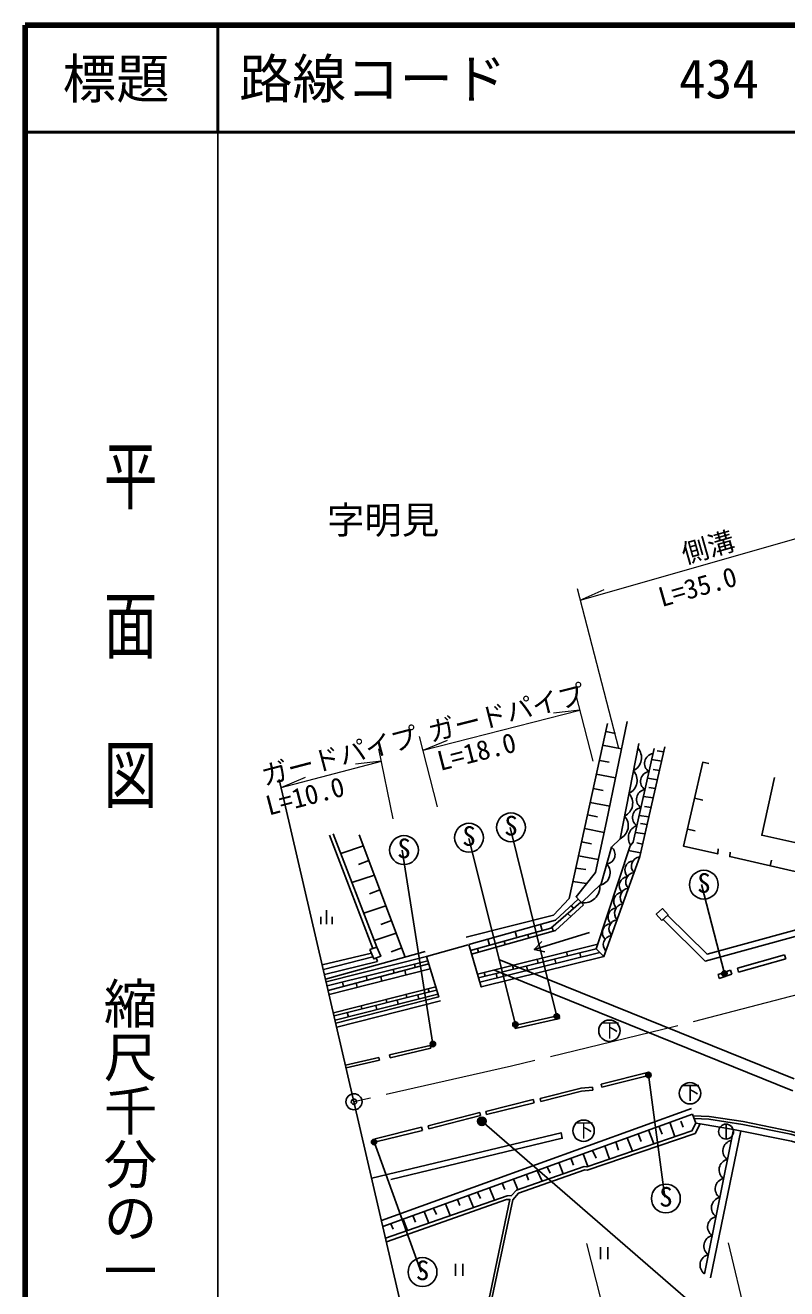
# Model space of a CAD drawing. Units: millimetres at full size, sheet at 1:1000; details may follow other scales. Extents: x 40000 to 680000, y 20000 to 380000.
# Drawn here: x 40000 to 111224, y 261818 to 380000 of the extents above; entities that cross this region are included whole.
import ezdxf
from ezdxf.enums import TextEntityAlignment as Align

# ---------------------------------------------------------------- set-up
doc = ezdxf.new("R2010")
doc.units = ezdxf.units.MM
doc.header["$LTSCALE"] = 1000
doc.header["$PDMODE"] = 32
doc.header["$PDSIZE"] = 500
doc.linetypes.add('CHAIN', pattern=[18.5, 12, -1.5, 3.5, -1.5])
for name, color, linetype, lineweight in [('M-BGD', 7, 'Continuous', 25), ('M-BGD-EXST', 7, 'Continuous', 25), ('M-BMK', 2, 'CHAIN', 13), ('M-BMK-OTRS', 5, 'Continuous', 25), ('M-BMK-SRVR', 3, 'Continuous', 25), ('M-STR-HTXT', 7, 'Continuous', 13), ('M-STR-STRC', 7, 'Continuous', 25), ('M-TTL', 2, 'Continuous', 140), ('M-TTL-BAND', 7, 'Continuous', 25), ('M-TTL-LINE', 7, 'Continuous', 50)]:
    doc.layers.add(name, color=color, linetype=linetype, lineweight=lineweight)
for name, color, linetype in [('M-BMK-HTXT', 7, 'Continuous'), ('M-OTRS', 6, 'Continuous'), ('M-TTL-TXT', 7, 'Continuous')]:
    doc.layers.add(name, color=color, linetype=linetype)
doc.styles.add('@ＭＳ ゴシック', font='')
doc.styles.add('ＭＳ ゴシック', font='')
doc.styles.get('@ＭＳ ゴシック').set_extended_font_data('@MS Gothic')
doc.styles.get('ＭＳ ゴシック').set_extended_font_data('MS Gothic')

msp = doc.modelspace()

# ---------------------------------------------------------------- hatches: boundary and pattern name
at = {"layer": 'M-BGD-EXST'}
for points in [[(105175, 291171, 1), (105614, 291410, 0.41421), (105275, 291510, 0.41421)], [(89486, 287168, 1), (89925, 287407, 0.41421), (89586, 287507, 0.41421)], [(85626, 286413, 1), (86065, 286652, 0.41421), (85726, 286752, 0.41421)], [(77907, 284585, 1), (78346, 284824, 0.41421), (78007, 284924, 0.41421)], [(98070, 281700, 1), (98509, 281939, 0.41421), (98170, 282039, 0.41421)], [(72403, 275424, 1), (72842, 275663, 0.41421), (72503, 275763, 0.41421)]]:
    msp.add_hatch(color=256, dxfattribs=at).paths.add_polyline_path(points)
at = {"layer": 'M-STR-STRC'}
msp.add_hatch(color=256, dxfattribs=at).paths.add_polyline_path([(83050, 277694, 1), (82376, 277264, 1)])

# ---------------------------------------------------------------- linework, layer by layer
at = {"layer": 'M-BGD'}
for p, q in [((95219, 313764), (94289, 313943)), ((95765, 312305), (94006, 312650)), ((99117, 312129), (99729, 312043)), ((94626, 311058), (93697, 311237)), ((98587, 311312), (99527, 311164)), ((95209, 309592), (93414, 309944)), ((98717, 310387), (99328, 310301)), ((94051, 308427), (93121, 308606)), ((98198, 309568), (99126, 309422)), ((98327, 308692), (98939, 308607)), ((94668, 306953), (92838, 307314)), ((97820, 307872), (98737, 307727)), ((103384, 307528), (102597, 307708)), ((93513, 305968), (92583, 306147)), ((97425, 306098), (98330, 305955)), ((97920, 306920), (98532, 306834)), ((97553, 305326), (98165, 305240)), ((68453, 304231), (72521, 293656)), ((68803, 304366), (72873, 293782)), ((75535, 292833), (71243, 304263)), ((94142, 304492), (92300, 304854)), ((97069, 304502), (97963, 304361)), ((102644, 304641), (101933, 304804)), ((69508, 302532), (71626, 303245)), ((92958, 303433), (92028, 303612)), ((96430, 302796), (97560, 302605)), ((97192, 303511), (97739, 303386)), ((71159, 301503), (72141, 301872)), ((93587, 301957), (91745, 302319)), ((109800, 301896), (109681, 301373)), ((70558, 299801), (72654, 300506)), ((92430, 301030), (91493, 301167)), ((72187, 298765), (73169, 299133)), ((91219, 299913), (92503, 299725)), ((68185, 295906), (68185, 297234)), ((71659, 296940), (73732, 297635)), ((91032, 296637), (90718, 296903)), ((91293, 297399), (91052, 297657)), ((67652, 295906), (67652, 296603)), ((68719, 295906), (68719, 296603)), ((73265, 295894), (74247, 296263)), ((88339, 295320), (88179, 295890)), ((89277, 295658), (89389, 295259)), ((72642, 294383), (74694, 295074)), ((83412, 293954), (83256, 294509)), ((84886, 293995), (84791, 294336)), ((85968, 294663), (85811, 295226)), ((87104, 294617), (87011, 294952)), ((67778, 292119), (72379, 293195)), ((77391, 293348), (68091, 290769)), ((74227, 293333), (75209, 293702)), ((81436, 293999), (77531, 292888)), ((82298, 291247), (93549, 294062)), ((82398, 293296), (82301, 293646)), ((82515, 290503), (93734, 293281)), ((87615, 293563), (88600, 293334)), ((90709, 292950), (90614, 293328)), ((91867, 293235), (91964, 292842)), ((93401, 293614), (94128, 292887)), ((67881, 291674), (72521, 292849)), ((67988, 291214), (72960, 292411)), ((68234, 290150), (77647, 292504)), ((68333, 289725), (77739, 292198)), ((72960, 292411), (72831, 292761)), ((76395, 292191), (76480, 291867)), ((111916, 281437), (84303, 292612)), ((85658, 291706), (85568, 292065)), ((86979, 291608), (86880, 292007)), ((87979, 292277), (87886, 292648)), ((89624, 292263), (89526, 292659)), ((111026, 293047), (106605, 291798)), ((111129, 292681), (106708, 291432)), ((111129, 292681), (111026, 293047)), ((68423, 289336), (77873, 291752)), ((71883, 291062), (71982, 290685)), ((73245, 291017), (73353, 290596)), ((74417, 291696), (74508, 291349)), ((75492, 291607), (75603, 291172)), ((83012, 291054), (82925, 291404)), ((111796, 280330), (83901, 291619)), ((84136, 290904), (84037, 291306)), ((105967, 291613), (104795, 291211)), ((104918, 290851), (104795, 291211)), ((106090, 291254), (104918, 290851)), ((106090, 291254), (105967, 291613)), ((106708, 291432), (106605, 291798)), ((68816, 287640), (78387, 290048)), ((68885, 287342), (78476, 289754)), ((69663, 290507), (69769, 290103)), ((70955, 290415), (71058, 290010)), ((77689, 289872), (77764, 289575)), ((68979, 286936), (78593, 289364)), ((69131, 286281), (78849, 288746)), ((73760, 288883), (73834, 288587)), ((74793, 288828), (74894, 288430)), ((75630, 289354), (75705, 289057)), ((76718, 289312), (76818, 288916)), ((70121, 287653), (70223, 287250)), ((71416, 288294), (71491, 287998)), ((72778, 288321), (72879, 287921)), ((85753, 286427), (89895, 287368)), ((89895, 287368), (89956, 287099)), ((85814, 286158), (85753, 286427)), ((85814, 286158), (89956, 287099)), ((74060, 283685), (77885, 284580)), ((74060, 283685), (74123, 283417)), ((74123, 283417), (77948, 284312)), ((77948, 284312), (77885, 284580)), ((69951, 282742), (73067, 283458)), ((70013, 282473), (73129, 283190)), ((73067, 283458), (73129, 283190)), ((93865, 280955), (98332, 282078)), ((93937, 280668), (98404, 281791)), ((98404, 281791), (98332, 282078)), ((93060, 280678), (93084, 280382)), ((93937, 280668), (93865, 280955)), ((83073, 278409), (87521, 279508)), ((83144, 278122), (87592, 279220)), ((87521, 279508), (87592, 279220)), ((88161, 279624), (88233, 279336)), ((73320, 268202), (102303, 278683)), ((73453, 267630), (102410, 278161)), ((77672, 277047), (82505, 278315)), ((77748, 276760), (82580, 278028)), ((82505, 278315), (82580, 278028)), ((83144, 278122), (83073, 278409)), ((72715, 275845), (77073, 276917)), ((72786, 275557), (77144, 276629)), ((77073, 276917), (77144, 276629)), ((77672, 277047), (77748, 276760)), ((98780, 275361), (98305, 276668)), ((99586, 276278), (99255, 277013)), ((100770, 276041), (100281, 277386)), ((101538, 276921), (101307, 277484)), ((103530, 263222), (106233, 276723)), ((106926, 276581), (104088, 262850)), ((105547, 277210), (105547, 275810)), ((72715, 275845), (72786, 275557)), ((95489, 274781), (95243, 275554)), ((96809, 274688), (96284, 275933)), ((97600, 275588), (97336, 276315)), ((92615, 273255), (92183, 274441)), ((93384, 274040), (93052, 274757)), ((94643, 273947), (94197, 275174)), ((89090, 272624), (88812, 273216)), ((90298, 272562), (89915, 273617)), ((91268, 273365), (91029, 274022)), ((86063, 271085), (85661, 272069)), ((87069, 271965), (86871, 272509)), ((88360, 271886), (87888, 272879)), ((82581, 270267), (82310, 270851)), ((83889, 270102), (83408, 271250)), ((84867, 271086), (84598, 271683)), ((79736, 268655), (79297, 269755)), ((80652, 269601), (80417, 270162)), ((81921, 269416), (81473, 270546)), ((75740, 267262), (75355, 268321)), ((76485, 268050), (76266, 268653)), ((77751, 267963), (77306, 269031)), ((78466, 268753), (78199, 269356)), ((74396, 267376), (74204, 267903)), ((93810, 265712), (93810, 264594)), ((94477, 265712), (94477, 264594)), ((80253, 264131), (80253, 263013)), ((80920, 264131), (80920, 263013))]:
    msp.add_line(p, q, dxfattribs=at)
for points in [[(94454, 314697), (90867, 298304), (89397, 296747), (81239, 294701)], [(92214, 297722), (91518, 298480), (93323, 300763), (94375, 305524), (96294, 314884)], [(99834, 312500), (97477, 302245), (94128, 292887), (82649, 290044), (81490, 294014)], [(98820, 312358), (96867, 303594), (96580, 303251), (93401, 293614), (82398, 290902)], [(92036, 297916), (93881, 299705), (94828, 303119), (95640, 303911), (97375, 312821)], [(104819, 302976), (104767, 302484), (101568, 303211), (103364, 311058), (103926, 310954)], [(120066, 311450), (117859, 302238), (108880, 304232), (110089, 309638)], [(105936, 302639), (105894, 302236), (117444, 299606), (117529, 300051)], [(99668, 296368), (103601, 292472), (131910, 300220)], [(100085, 296752), (103767, 293105), (131731, 300759)], [(81490, 294014), (89580, 296283), (91710, 298271)], [(91972, 297985), (89144, 295544), (81650, 293465)], [(81753, 293115), (89591, 295316), (92214, 297722)], [(92772, 295132), (87615, 293563), (88305, 294301)], [(68147, 290526), (77531, 292888), (78669, 289111), (69040, 286673)], [(88161, 279624), (91993, 280588), (93060, 280678)], [(88233, 279336), (92041, 280295), (93084, 280382)], [(73703, 266552), (85067, 270512), (85482, 270526), (85947, 271044), (92269, 273250), (92525, 273224), (102360, 276584), (102719, 277311), (102410, 278161)], [(102470, 277995), (103954, 277925), (107161, 277445), (111683, 276525), (117111, 274873), (124342, 272452)], [(102567, 277730), (103928, 277665), (107116, 277189), (111619, 276272), (117032, 274625), (124260, 272205)], [(82839, 257084), (85613, 270125), (86122, 270759), (92336, 272928), (92570, 272903), (102656, 276345), (103125, 277242)], [(102719, 277311), (103125, 277242), (106233, 276723), (111667, 275615), (118194, 273688), (123555, 271904), (122664, 267630)], [(74201, 272021), (90226, 275888), (90113, 276411), (72406, 272149)], [(82605, 257172), (85339, 270167), (85013, 270167), (73781, 266214)]]:
    msp.add_lwpolyline(points, dxfattribs=at)
for points in [[(99556, 296265), (100133, 296796), (99602, 297373), (99025, 296842)], [(72232, 293553), (72593, 292673), (73255, 292917), (72873, 293782)]]:
    msp.add_lwpolyline(points, close=True, dxfattribs=at)
msp.add_circle((105547, 276510), 700, dxfattribs=at)
for centre, radius, start, end in [((96293, 311492), 1349, 295.76694, 42.20102), ((98849, 310959), 926, 98.49575, 236.37249), ((95880, 309370), 1349, 295.76694, 42.20102), ((98473, 309272), 926, 98.49575, 236.37249), ((98097, 307586), 926, 98.49575, 236.37249), ((95467, 307248), 1349, 295.76694, 42.20102), ((97721, 305900), 926, 98.49575, 236.37249), ((95054, 305127), 1349, 295.76694, 42.20102), ((97584, 304015), 1176, 108.6302, 216.30628), ((94274, 302425), 888, 277.62911, 51.37809), ((93522, 300735), 1189, 280.43629, 42.98607), ((96955, 300991), 869, 96.48408, 224.13752), ((97562, 301346), 869, 96.48408, 224.13752), ((96430, 299522), 869, 96.48408, 224.13752), ((97037, 299878), 869, 96.48408, 224.13752), ((92242, 299406), 1504, 262.1187, 6.11147), ((96511, 298410), 869, 96.48408, 224.13752), ((95905, 298054), 869, 96.48408, 224.13752), ((95379, 296586), 869, 96.48408, 224.13752), ((95986, 296941), 869, 96.48408, 224.13752), ((94854, 295118), 869, 96.48408, 224.13752), ((95461, 295473), 869, 96.48408, 224.13752), ((94935, 294005), 869, 96.48408, 224.13752), ((106245, 274722), 994, 102.67885, 234.68), ((105888, 272941), 994, 102.67885, 234.68), ((105532, 271159), 994, 102.67885, 234.68), ((105175, 269378), 994, 102.67885, 234.68), ((104818, 267596), 994, 102.67885, 234.68), ((104462, 265815), 994, 102.67885, 234.68), ((104105, 264033), 994, 102.67885, 234.68)]:
    msp.add_arc(centre, radius, start, end, dxfattribs=at)
at = {"layer": 'M-BGD-EXST'}
for p, q in [((89705, 287288), (85368, 304968)), ((85846, 286533), (81501, 303936)), ((78126, 284704), (75260, 302829)), ((105394, 291291), (103243, 299636)), ((98290, 281819), (99817, 270375)), ((72622, 275543), (77028, 263363))]:
    msp.add_line(p, q, dxfattribs=at)
for centre, radius in [((85432, 304973), 1350), ((81504, 304005), 1350), ((75423, 302849), 1350), ((103472, 299613), 1350), ((105394, 291291), 250), ((89705, 287288), 250), ((85846, 286533), 250), ((94642, 285948), 1000), ((78126, 284704), 250), ((98290, 281819), 250), ((102175, 280107), 1000), ((92218, 276590), 1000), ((72622, 275543), 250), ((99919, 270259), 1350), ((77158, 263379), 1350)]:
    msp.add_circle(centre, radius, dxfattribs=at)
at = {"layer": 'M-BMK'}
msp.add_lwpolyline([(358054, 262224), (350847, 265798), (339522, 270777), (327549, 275702), (315558, 280150), (307670, 282865), (264388, 297108), (235488, 306695), (232573, 307568), (227004, 309075), (220592, 310449), (213860, 311338), (207908, 311694), (199824, 311739), (194137, 311361), (189405, 310784), (177620, 308123), (167007, 305060), (114090, 289800), (100784, 286344), (85467, 282628), (70747, 279306)], dxfattribs=at)
at = {"layer": 'M-BMK-OTRS'}
msp.add_line((79663, 240832), (63763, 309442), dxfattribs=at)
at = {"layer": 'M-BMK-SRVR'}
msp.add_circle((70747, 279306), 750, dxfattribs=at)
at = {"layer": 'M-OTRS'}
msp.add_point((70747, 279306), dxfattribs=at)
at = {"layer": 'M-STR-HTXT'}
for p, q in [((91899, 326232), (122963, 335105)), ((91616, 327322), (95491, 312394)), ((91899, 326232), (94143, 327228)), ((91469, 317469), (93077, 311166)), ((77206, 312194), (91861, 315932)), ((91861, 315932), (89421, 315662)), ((78546, 306886), (76880, 313486)), ((74401, 305766), (73080, 312325)), ((77206, 312194), (79478, 313126)), ((63932, 308716), (73313, 311170)), ((73313, 311170), (70874, 310885)), ((63932, 308716), (66197, 309662)), ((99158, 240108), (92530, 266055)), ((105746, 266108), (107708, 257879))]:
    msp.add_line(p, q, dxfattribs=at)
at = {"layer": 'M-STR-STRC'}
msp.add_line((82713, 277479), (108535, 255106), dxfattribs=at)
msp.add_circle((82713, 277479), 400, dxfattribs=at)
at = {"layer": 'M-TTL'}
for p, q in [((40000, 380000), (40000, 20000)), ((680000, 380000), (40000, 380000))]:
    msp.add_line(p, q, dxfattribs=at)
at = {"layer": 'M-TTL-BAND'}
msp.add_line((58000, 370000), (58000, 20000), dxfattribs=at)
at = {"layer": 'M-TTL-LINE'}
for p, q in [((58000, 380000), (58000, 370000)), ((40000, 370000), (680000, 370000))]:
    msp.add_line(p, q, dxfattribs=at)

# ---------------------------------------------------------------- texts
at = {"layer": 'M-BGD-EXST', "style": 'ＭＳ ゴシック'}
for p in [(80848, 302713), (84776, 303681), (74767, 301557), (102817, 298320), (99264, 268967), (76503, 262087)]:
    msp.add_text('S', height=1833, rotation=358.508, dxfattribs=at).set_placement(p, align=Align.BOTTOM_LEFT)
for p in [(93790, 284961), (101323, 279120), (91365, 275603)]:
    msp.add_text('下', height=1320, dxfattribs=at).set_placement(p, align=Align.BOTTOM_LEFT)
at = {"layer": 'M-BMK-HTXT', "style": 'ＭＳ ゴシック'}
msp.add_text('字明見', height=2566, dxfattribs=at).set_placement((68222, 331667), align=Align.BOTTOM_LEFT)
at = {"layer": 'M-STR-HTXT', "style": 'ＭＳ ゴシック'}
for s, rotation, p in [('側溝', 15.942, (101858, 329077)), ('L=35.0', 15.942, (99687, 325044)), ('ガードパイプ', 14.308, (78086, 312419)), ('ガードパイプ', 14.661, (62504, 308342)), ('L=18.0', 14.308, (78955, 309714)), ('L=10.0', 14.661, (62921, 305543))]:
    msp.add_text(s, height=1833, rotation=rotation, dxfattribs=at).set_placement(p, align=Align.BOTTOM_LEFT)
at = {"layer": 'M-TTL-BAND', "style": '@ＭＳ ゴシック', "width": 1.4}
msp.add_text('平  面  図', height=3666, rotation=270, dxfattribs=at).set_placement((49777, 306475), align=Align.MIDDLE_RIGHT)
at = {"layer": 'M-TTL-BAND', "style": '@ＭＳ ゴシック'}
msp.add_text('縮尺千分の一', height=3666, rotation=270, dxfattribs=at).set_placement((49777, 261030), align=Align.MIDDLE_RIGHT)
at = {"layer": 'M-TTL-TXT', "style": 'ＭＳ ゴシック'}
msp.add_text('標題', height=3666, dxfattribs=at).set_placement((48500, 375000), align=Align.MIDDLE_CENTER)
for s, p in [('路線コード', (60000, 375000)), ('434', (101142, 375000))]:
    msp.add_text(s, height=3666, dxfattribs=at).set_placement(p, align=Align.MIDDLE_LEFT)

doc.saveas('drawing.dxf')
